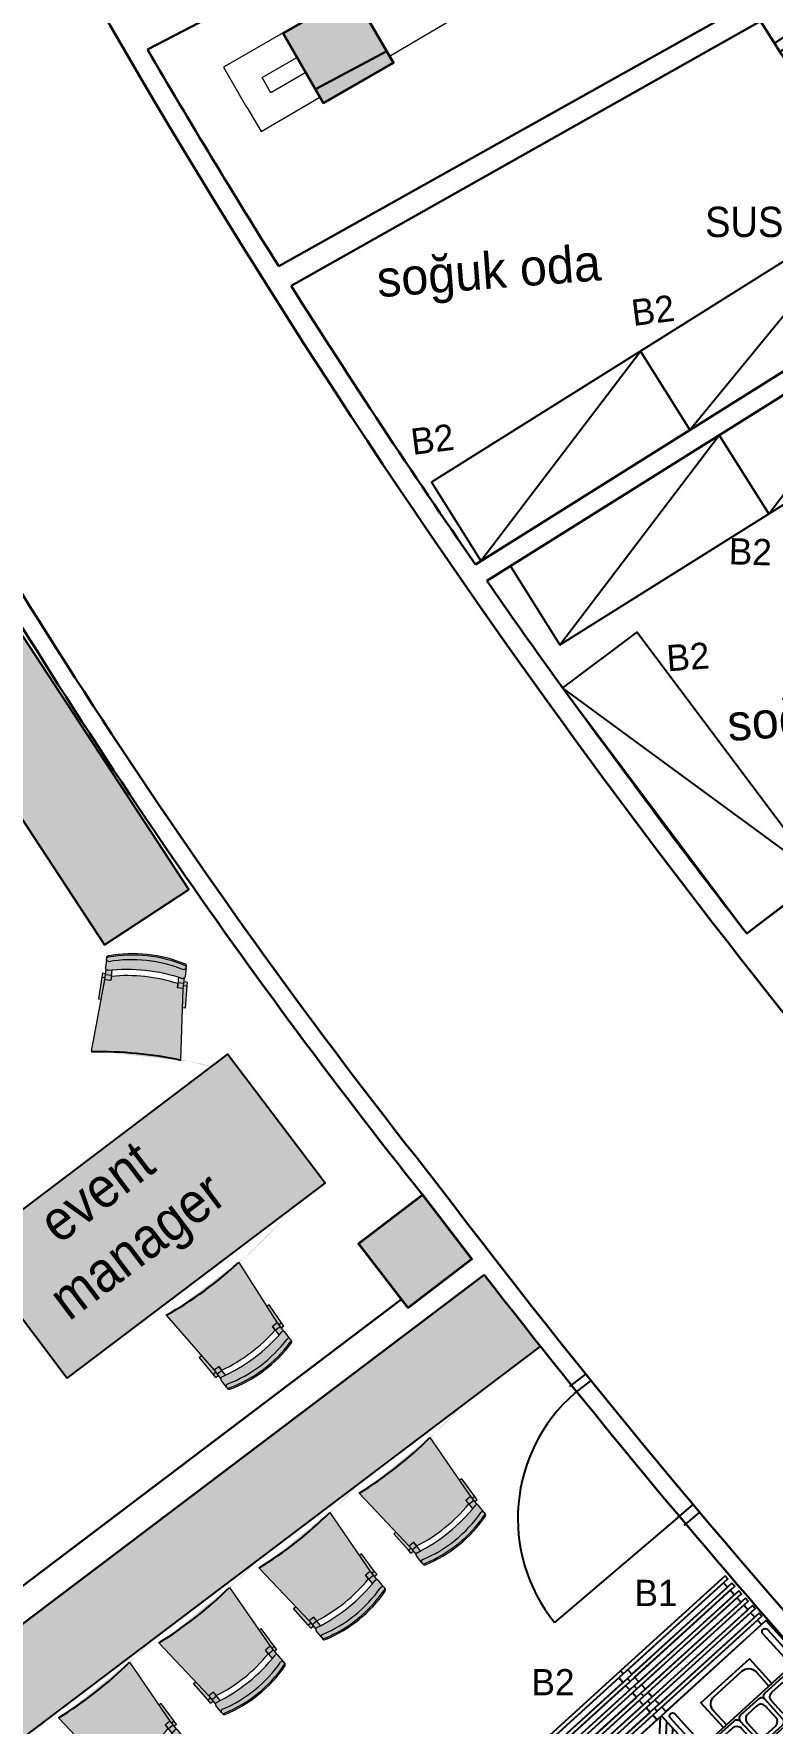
# Model space of a CAD drawing. Header units: millimetres. Extents: x -2729 to 15248, y -12439 to 5292.
# Drawn here: x 2346 to 2712, y -9886 to -9050 of the extents above; entities that cross this region are included whole.
import ezdxf

# ---------------------------------------------------------------- set-up
doc = ezdxf.new("R2010")
doc.units = ezdxf.units.MM
for name, color, linetype, lineweight in [('dk-olcu_Ном_пера__80', 7, 'Continuous', 13), ('DUVAR', 7, 'Continuous', 30), ('kolon_Ном_пера__60', 7, 'Continuous', 35)]:
    doc.layers.add(name, color=color, linetype=linetype, lineweight=lineweight)
for name, color, linetype in [('kapı ABD', 55, 'Continuous'), ('MOBILYA', 31, 'Continuous'), ('S2000-002 Çizgi', 7, 'Continuous'), ('tefris', 39, 'Continuous')]:
    doc.layers.add(name, color=color, linetype=linetype)
doc.styles.add('TAKSİM', font='GOTHIC.TTF', dxfattribs={"height": 20})
doc.styles.add('Мой Ариал', font='arial.ttf', dxfattribs={"width": 0.9})

# ---------------------------------------------------------------- blocks, each defined once
blk = doc.blocks.new('werthweh')
at = {"layer": 'tefris'}
h = blk.add_hatch(color=33, dxfattribs=at)
h.set_gradient(color1=(172, 159, 128), one_color=1, tint=1, name='CYLINDER')
edge = h.paths.add_edge_path()
edge.add_arc((3074.963479945199, 2907.706757010726), 1.000000000322502, 135.9198651219342, 209.0851883190068, ccw=False)
edge.add_line((3074.245112409204, 2908.40242078287), (3074.607665794523, 2908.775921569359))
edge.add_arc((3075.08507538859, 2908.313616648635), 0.6645643386708584, 135.9208749033025, 190.4980348977033)
edge.add_arc((3075.876435349044, 2908.437709668001), 1.465455549507305, 189.6311548908907, 216.7881603447243)
edge.add_arc((3131.601697050406, 2939.381490993477), 65.19265888915255, 209.2166267770967, 226.0513048660129)
edge.add_arc((3131.814921519279, 2939.175012697521), 65.19265889155162, 225.7904450153103, 242.6251231029097)
edge.add_arc((3102.678083287218, 2882.484034116503), 1.465455549671043, 235.0535896590864, 262.2105938187545)
edge.add_arc((3102.579487946735, 2881.689094732389), 0.6645643387304098, 261.3437119697361, 310.8879991276033)
edge.add_line((3103.014500121208, 2881.186690345095), (3102.692940090406, 2880.85462413371))
edge.add_arc((3101.974560293133, 2881.550275244649), 1.000000000639786, 242.75657152385412, 315.9208749672316, ccw=False)
edge.add_arc((3131.814921516385, 2939.1750127), 65.89265889140889, 225.7904451112644, 242.6251231022774, ccw=False)
edge.add_arc((3131.59940757435, 2939.383708032961), 65.89265888954323, 209.2166269307797, 226.0513049567278, ccw=False)
edge = h.paths.add_edge_path()
edge.add_ellipse((3209.650204902602, 2928.864554595355), major_axis=(-118.5714304107026, 67.18162519085979), ratio=0.4041072946590581, start_angle=46.37594376438021, end_angle=65.98905813693194)
edge.add_line((3136.602816991131, 2912.432165607031), (3110.312035887108, 2889.153905768165))
edge.add_line((3110.31203588689, 2889.153905768332), (3108.156896497069, 2891.240859101002))
edge.add_line((3108.156896498142, 2891.240859101214), (3106.556898943162, 2889.588585568839))
edge.add_arc((3149.815568538937, 2957.979411833838), 80.92352941115409, 214.155983761245, 237.6857661215534, ccw=False)
edge.add_line((3082.850365657447, 2912.54507222461), (3084.450363212749, 2914.197345757318))
edge.add_line((3084.450363212818, 2914.197345757544), (3082.295223822996, 2916.284299090214))
edge.add_line((3082.295223823836, 2916.284299090424), (3105.363241263338, 2944.022287008769))
edge.add_arc((3366.282977860762, 3152.490426610633), 333.9731638541579, 218.6239527454665, 219.3951087613593)
edge = h.paths.add_edge_path()
edge.add_arc((3105.662768793749, 2885.358986867364), 0.9999999998522109, -44.08063425837139, 58.30244060203199, ccw=False)
edge.add_line((3106.381130266091, 2884.663316834405), (3103.328303523682, 2881.510746501771))
edge.add_arc((3102.609923727191, 2882.206397612209), 0.9999999997303294, 315.9208749567206, 422.2309168647017)
edge.add_arc((3133.925108341763, 2941.354144676994), 65.92605708649384, 225.7905111407088, 242.0995007133053, ccw=False)
edge.add_arc((3133.709594398466, 2941.562840010133), 65.92605708363632, 209.7422491713375, 226.0512388350273, ccw=False)
edge.add_arc((3075.598843379081, 2908.362879378996), 1.000000000070661, 29.61083271740932, 135.9190590619381)
edge.add_line((3074.880485630215, 2909.058553257179), (3077.933308648033, 2912.211119745079))
edge.add_arc((3078.651688444467, 2911.515468634189), 1.000000000003936, 33.53932524433611, 135.9208749358668, ccw=False)
edge.add_arc((3150.658198421584, 2959.06519790407), 85.28971260177101, 213.4377279427269, 226.0216417953086)
edge.add_arc((3150.873712361185, 2958.856502569679), 85.28971260111754, 225.8201081957324, 238.404021754937)
edge = h.paths.add_edge_path()
edge.add_arc((3131.601697050415, 2939.381490993484), 65.19265888916432, 209.2166267770984, 226.0513048660115, ccw=False)
edge.add_arc((3075.876435348687, 2908.437709667294), 1.46545554879815, 188.1927807105479, 216.7881603309657, ccw=False)
edge.add_arc((3075.085075388967, 2908.313616648809), 0.6645643388196559, 135.9208749366627, 187.3259007134366, ccw=False)
edge.add_line((3074.607665794523, 2908.775921569359), (3074.880463582784, 2909.058530489602))
edge.add_line((3074.880463582784, 2909.058530489602), (3074.880485624161, 2909.058553251125))
edge.add_arc((3075.598843377799, 2908.362879378564), 0.9999999995867733, 29.869738392917327, 135.9190594835396, ccw=False)
edge.add_arc((3133.709594394, 2941.562840014743), 65.92605708385638, 209.7383219667484, 226.0512388406021)
edge.add_arc((3133.925108339655, 2941.35414467888), 65.92605708637612, 225.7905111431648, 242.1034279162774)
edge.add_arc((3102.609923727279, 2882.206397612728), 1.000000000027572, -44.07912506819417, 61.97201178499017, ccw=False)
edge.add_line((3103.328303523682, 2881.510746501771), (3103.014500119811, 2881.186690344628))
edge.add_arc((3102.579487945973, 2881.689094732401), 0.6645643386766952, 264.51585215946847, 310.8879990593118, ccw=False)
edge.add_arc((3102.678083287645, 2882.484034116829), 1.465455550183933, 235.0535896527054, 263.6489706465581, ccw=False)
edge.add_arc((3131.814921519271, 2939.175012697509), 65.19265889153615, 225.7904450153082, 242.6251231029117, ccw=False)
h.paths.add_polyline_path([(3117.495961682261, 2895.514663580959), (3118.486941973532, 2894.555036732847), (3110.568087234714, 2887.09620402885), (3109.407627563312, 2888.219948131278), (3110.31203588689, 2889.153905768332)], flags=17)
h.paths.add_polyline_path([(3087.430830770724, 2924.628569369356), (3088.421811061766, 2923.668942521012), (3082.295223823836, 2916.284299090424), (3081.390815499792, 2915.350341452903), (3080.230355828156, 2916.474085554864)], flags=17)
h.paths.add_polyline_path([(3079.999513277638, 2913.913581859706), (3078.839053606237, 2915.037325961202), (3080.230355828156, 2916.474085554864), (3081.390815499792, 2915.350341452903)], flags=17)
h.paths.add_polyline_path([(3109.407627563312, 2888.219948131278), (3110.568087234714, 2887.09620402885), (3109.176785012329, 2885.659444435884), (3108.016325340461, 2886.783188537382)], flags=17)
edge = h.paths.add_edge_path()
edge.add_line((3106.489606700458, 2889.375344498934), (3108.572908110538, 2887.357956277358))
edge.add_line((3108.572908110538, 2887.357956277358), (3106.662428913026, 2885.385056880456))
edge.add_arc((3105.662768793596, 2885.358986867037), 0.9999999999895637, 1.493870990475127, 58.5032485309781)
edge.add_arc((3150.873712375544, 2958.85650254446), 85.2897125873838, 237.04131516381898, 238.401667317626, ccw=False)
edge.add_line((3104.473196922889, 2887.293053501206), (3106.489606700459, 2889.375344498934))
h = blk.add_hatch(color=33, dxfattribs=at)
h.set_gradient(color1=(172, 159, 128), one_color=1, tint=1, name='CYLINDER')
h.paths.add_polyline_path([(3084.378525233914, 2914.266910869083), (3082.639397456166, 2912.470961377177), (3080.556096047251, 2914.48834960015), (3082.295223823836, 2916.284299090424)])
h.paths.add_polyline_path([(3080.556096047251, 2914.48834960015), (3082.639397456166, 2912.470961377177), (3080.622987678595, 2910.38867038038, -0.0059357249099136), (3079.487126840599, 2912.065052738332, 0.254011277546088), (3078.645616849041, 2912.515450201617)])
h.paths.add_polyline_path([(3110.31203588689, 2889.153905768332), (3108.572908110538, 2887.357956277358), (3106.489606700458, 2889.375344498934), (3108.228734477278, 2891.171293990607)])
at = {"layer": 'tefris', "color": 250, "lineweight": 9}
for p, q in [((3105.201957106093, 2943.89478611815), (3082.295223826507, 2916.284299090612)), ((3080.230355829217, 2916.474085556069), (3087.430830772392, 2924.628569371013)), ((3087.430830772392, 2924.628569371013), (3088.421811064296, 2923.668942521589)), ((3074.880463584571, 2909.058530490202), (3077.933308649825, 2912.211119746213)), ((3074.880463584571, 2909.058530490202), (3077.933308649825, 2912.211119746213)), ((3082.295223826507, 2916.284299090612), (3078.645616851137, 2912.515450202613)), ((3078.839053608769, 2915.037325962233), (3080.230355829217, 2916.474085556069)), ((3078.839053608769, 2915.037325962233), (3079.999513279859, 2913.913581860421)), ((3080.230355829217, 2916.474085556069), (3081.390815502146, 2915.35034145281)), ((3082.639397458903, 2912.470961378327), (3080.55609604831, 2914.488349600613)), ((3080.669465022848, 2910.436666256242), (3084.378525236094, 2914.266910869295)), ((3084.450363214976, 2914.197345758908), (3082.295223826507, 2916.284299090612)), ((3082.850365660987, 2912.545072225707), (3084.450363214976, 2914.197345758908)), ((3136.838648446657, 2912.640974385538), (3110.312035889456, 2889.153905768988)), ((3074.880463584571, 2909.058530490202), (3074.245100150561, 2908.402408122237)), ((3110.568087237272, 2887.096204028488), (3118.486941976303, 2894.555036732775)), ((3118.486941976303, 2894.555036732775), (3117.49596168452, 2895.514663582326)), ((3104.519674267669, 2887.341049376324), (3108.22873447999, 2891.17129399043)), ((3108.572908112855, 2887.35795627729), (3106.489606702423, 2889.375344499744)), ((3106.556898945484, 2889.588585569274), (3108.156896500693, 2891.240859101056)), ((3110.312035889456, 2889.153905768988), (3106.662428915254, 2885.385056880188)), ((3109.176785013898, 2885.659444436984), (3108.016325344056, 2886.783188538079)), ((3110.312035889456, 2889.153905768988), (3108.156896500693, 2891.240859101056)), ((3109.176785013898, 2885.659444436984), (3110.568087237272, 2887.096204028488)), ((3110.568087237272, 2887.096204028488), (3109.407627565014, 2888.219948131102)), ((3103.328303525745, 2881.510746501984), (3102.692940092204, 2880.854624133162)), ((3103.328303525745, 2881.510746501984), (3106.38114859104, 2884.663335758036)), ((3103.328303525745, 2881.510746501984), (3106.38114859104, 2884.663335758036))]:
    blk.add_line(p, q, dxfattribs=at)
for centre, radius, start, end in [((3107.510810516947, 2941.979271581456), 3, 136.3315956124872, 140.3195802875353), ((3078.651688446715, 2911.515468635287), 1, 33.33849894069846, 135.9208749458433), ((3150.658198423319, 2959.065197904264), 85.28971260092196, 213.4400825717848, 226.0216417446789), ((3149.815568541346, 2957.979411834905), 80.92352941175771, 214.1559837553538, 237.6857661175508), ((3074.963479946792, 2907.706757011299), 1, 135.9208749458433, 209.0851779133031), ((3131.599407578018, 2939.383708033319), 65.89265889045396, 209.2166267595225, 226.0513048900678), ((3075.085075391878, 2908.313616648886), 0.6645643387296895, 140.9537506679857, 187.3258982091408), ((3075.876435350207, 2908.437709669726), 1.465455548318734, 188.1927796162741, 216.7881602468465), ((3131.601697054548, 2939.381490993586), 65.19265889045396, 209.2166267595225, 226.0513048900678), ((3075.598843380883, 2908.362879379349), 1, 29.61083361709276, 135.9208749458433), ((3133.709594400749, 2941.56284001241), 65.92605708526092, 209.7422491520582, 226.0512388026402), ((3150.873712364109, 2958.856502569352), 85.28971260092196, 225.8201081412654, 238.4016673079449), ((3131.814921517761, 2939.175012699334), 65.89265889045396, 225.7904450189759, 242.6251231087378), ((3131.814921517761, 2939.175012699334), 65.19265889045396, 225.7904450189759, 242.6251231087378), ((3133.925108340076, 2941.354144678664), 65.92605708526092, 225.7905110805637, 242.0995007247601), ((3105.662768795224, 2885.358986868734), 1, 315.9208749458434, 58.50325093625437), ((3101.974560295382, 2881.550275244829), 1, 242.7565719802266, 315.9208749458434), ((3102.678083292972, 2882.484034114922), 1.465455548318734, 235.0535896366317, 263.6489702812406), ((3102.579487948534, 2881.689094732097), 0.6645643387296895, 264.5158516753202, 310.8879992007007), ((3102.609923729392, 2882.206397612795), 1, 315.9208749458434, 62.23091626661753)]:
    blk.add_arc(centre, radius, start, end, dxfattribs=at)
at = {"layer": 'tefris'}
blk.add_arc((3253.509485701989, 3061.137188825556), 188.8470544351489, 218.3166343154709, 231.8439089461342, dxfattribs=at)
blk = doc.blocks.new('WE55YHQE')
at = {"layer": 'kapı ABD', "color": 7, "lineweight": -2}
for p, q in [((-10.4047979320585, -2.866600998832837), (-2.416043915741284, 3.187903981798627)), ((-7.988754016317671, -6.054504980631009), (0, 4.547473508864641e-13))]:
    blk.add_line(p, q, dxfattribs=at)
at = {"layer": 'kapı ABD', "color": 7}
for p, q in [((42.40483111715093, -68.18909873666826), (50.0799199557232, -61.75051172545727)), ((45.61830720825037, -72.0197085330251), (53.28984477068252, -65.58410066654005)), ((42.40483111715093, -68.18909873666826), (-18.88492562453666, -119.6047161942561))]:
    blk.add_line(p, q, dxfattribs=at)
blk.add_arc((45.62374423931851, -68.49700875710687), 82.30046322522054, 130.6490527986082, 218.3884147909139, dxfattribs=at)
blk = doc.blocks.new('w5ywy')
at = {"layer": 'kapı ABD', "color": 7}
for p, q in [((2921.402769681186, 3766.116170457838), (2930.064445885513, 3770.905552146419)), ((2923.822231835034, 3761.740533031574), (2932.48679402944, 3766.531510497667)), ((2963.36802488141, 3692.197434835067), (2894.294169055929, 3651.839010170571)), ((2963.36802488141, 3692.197434835067), (2971.906143763908, 3697.186081025117)), ((2965.890426422939, 3687.880318845977), (2974.428545305438, 3692.868965036023))]:
    blk.add_line(p, q, dxfattribs=at)
blk.add_arc((2961.873752972974, 3692.599422731045), 78.92028506348392, 118.8260038857349, 211.0961465505657, dxfattribs=at)
blk = doc.blocks.new('eryheryhea')
h = blk.add_hatch(color=256)
h.dxf.hatch_style = 1
h.set_gradient(color1=(127, 95, 63), color2=(226, 212, 197), one_color=1, tint=0.8299999833106995, name='SPHERICAL')
h.paths.add_polyline_path([(1531.552089196725, 2749.329281108938), (1394.11420324091, 2667.409640582405), (1435.074023504176, 2598.690697604497), (1572.511909459991, 2680.61033813103)])
at = {"layer": 'MOBILYA', "color": 7}
blk.add_lwpolyline([(1531.552089196725, 2749.329281108938), (1394.11420324091, 2667.409640582405), (1435.074023504176, 2598.690697604497), (1572.511909459991, 2680.61033813103)], close=True, dxfattribs=at)
at = {"color": 183, "rotation": 254.7211390687527}
blk.add_blockref('werthweh', (-542.1986783417371, 6495.213935892201), dxfattribs=at)
blk = doc.blocks.new('A$C510426C4')
at = {"layer": 'S2000-002 Çizgi'}
for p, q in [((2.483200887125349, 66.25063764738115), (2.483200887125349, 45)), ((5.511457706239525, 66.25063764738115), (5.511457706239525, 45)), ((64.48852864211403, 66.25063764738115), (64.48852864211403, 45)), ((67.51678546122821, 66.25063764738115), (67.51678546122821, 45))]:
    blk.add_line(p, q, dxfattribs=at)
for points in [[(-6.8258232204e-06, 100), (69.99999317417678, 100), (69.99999317417678, 98), (-6.8258232204e-06, 98)], [(-6.8258232204e-06, 95), (69.99999317417678, 95), (69.99999317417678, 93), (-6.8258232204e-06, 93)], [(2.999993174176779, 98), (66.99999317417677, 98), (66.99999317417677, 95), (2.999993174176779, 95)], [(2.999993174176779, 93), (66.99999317417677, 93), (66.99999317417677, 90), (2.999993174176779, 90)], [(2.999993174176779, 93), (66.99999317417677, 93), (66.99999317417677, 90), (2.999993174176779, 90)], [(-6.8258232204e-06, 90), (69.99999317417678, 90), (69.99999317417678, 88), (-6.8258232204e-06, 88)], [(-6.8258232204e-06, 85), (69.99999317417678, 85), (69.99999317417678, 83), (-6.8258232204e-06, 83)], [(2.999993174176779, 88), (66.99999317417677, 88), (66.99999317417677, 85), (2.999993174176779, 85)], [(2.999993174176779, 88), (66.99999317417677, 88), (66.99999317417677, 85), (2.999993174176779, 85)], [(2.999993174176779, 88), (66.99999317417677, 88), (66.99999317417677, 85), (2.999993174176779, 85)], [(-6.8258232204e-06, 80), (69.99999317417678, 80), (69.99999317417678, 78), (-6.8258232204e-06, 78)], [(2.999993174176779, 83), (66.99999317417677, 83), (66.99999317417677, 80), (2.999993174176779, 80)], [(2.999993174176779, 78), (66.99999317417677, 78), (66.99999317417677, 75), (2.999993174176779, 75)], [(-6.8258232204e-06, 75), (69.99999317417678, 75), (69.99999317417678, 73), (-6.8258232204e-06, 73)], [(-6.8258232204e-06, 0), (69.99999317417678, 0), (69.99999317417678, 70), (-6.8258232204e-06, 70)], [(2.999993174176779, 73), (66.99999317417677, 73), (66.99999317417677, 70), (2.999993174176779, 70)], [(-6.8258232204e-06, 45), (-6.8258232204e-06, 25), (69.99999317417678, 25), (69.99999317417678, 45)]]:
    blk.add_lwpolyline(points, close=True, dxfattribs=at)
for points in [[(51.24999317417678, 45), (51.24999317417678, 61.5), (18.74999317417678, 61.5), (18.74999317417678, 45)], [(18.74999317417678, 25), (18.74999317417678, 8.5), (51.24999317417678, 8.5), (51.24999317417678, 25)]]:
    blk.add_lwpolyline(points, dxfattribs=at)
for points in [[(49.24999317417678, 45), (49.24999317417678, 54.5, 0.4142135623730951), (44.24999317417678, 59.5), (25.74999317417678, 59.5, 0.4142135623730951), (20.74999317417678, 54.5), (20.74999317417678, 45)], [(20.74999317417678, 25), (20.74999317417678, 15.5, 0.4142135623730982), (25.74999317417678, 10.5), (44.24999317417678, 10.5, 0.4142135623730951), (49.24999317417678, 15.5), (49.24999317417678, 25)]]:
    blk.add_lwpolyline(points, format="xyb", dxfattribs=at)
for points in [[(12.49999317417678, 26.19999999999982), (24.69999317417933, 26.20000000000004, 0.4142135623730951), (26.69999317417933, 28.20000000000005), (26.69999317417751, 41.80000000000018, 0.4142135623730951), (24.69999317417751, 43.80000000000018), (12.49999317417678, 43.80000000000018, 0.4142135623730951), (10.49999317417678, 41.80000000000018), (10.49999317417678, 28.19999999999959, 0.414213562373061)], [(40.89999317418187, 26.19999999999982), (28.69999317417933, 26.20000000000004, -0.4142135623730951), (26.69999317417933, 28.20000000000005), (26.69999317418115, 41.80000000000018, -0.4142135623730951), (28.69999317418115, 43.80000000000018), (40.89999317418187, 43.80000000000018, -0.4142135623730951), (42.89999317418187, 41.80000000000018), (42.89999317418187, 28.19999999999959, -0.414213562373061)], [(44.89999317418187, 26.19999999999982), (57.09999317418442, 26.20000000000004, 0.4142135623730951), (59.09999317418442, 28.20000000000005), (59.09999317418261, 41.80000000000018, 0.4142135623730951), (57.09999317418261, 43.80000000000018), (44.89999317418187, 43.80000000000018, 0.4142135623730951), (42.89999317418187, 41.80000000000018), (42.89999317418187, 28.19999999999959, 0.414213562373061)], [(15.4999931741786, 28.19999999999982), (21.69999317417933, 28.19999999999982, 0.4142135623730951), (24.69999317417933, 31.19999999999982), (24.69999317417933, 38.79999999999837, 0.4142135623731019), (21.69999317417933, 41.79999999999836), (15.4999931741786, 41.79999999999836, 0.4142135623730951), (12.4999931741786, 38.79999999999837), (12.4999931741786, 31.19999999999982, 0.4142135623730951)], [(37.89999317418005, 28.19999999999982), (31.69999317417933, 28.19999999999982, -0.4142135623730951), (28.69999317417933, 31.19999999999982), (28.69999317417933, 38.79999999999837, -0.4142135623731019), (31.69999317417933, 41.79999999999836), (37.89999317418005, 41.79999999999836, -0.4142135623730951), (40.89999317418005, 38.79999999999837), (40.89999317418005, 31.19999999999982, -0.4142135623730951)], [(47.89999317418368, 28.19999999999982), (54.09999317418442, 28.19999999999982, 0.4142135623730951), (57.09999317418442, 31.19999999999982), (57.09999317418442, 38.79999999999837, 0.4142135623731019), (54.09999317418442, 41.79999999999836), (47.89999317418368, 41.79999999999836, 0.4142135623730951), (44.89999317418368, 38.79999999999837), (44.89999317418368, 31.19999999999982, 0.4142135623730951)]]:
    blk.add_lwpolyline(points, format="xyb", close=True, dxfattribs=at)
for centre in [(3.997329296682437, 66.25063764738115), (66.00265705167111, 66.25063764738115), (66.00265705167111, 66.25063764738115)]:
    blk.add_arc(centre, 1.514128409557088, 0, 180, dxfattribs=at)
blk = doc.blocks.new('A$C4383204F')
at = {"layer": 'S2000-002 Çizgi'}
for points in [[(50.99999766901965, 32.4999976342533), (1.999997669019649, 32.49999763425512, 0.4142135623731128), (-2.330980351e-06, 30.49999763425513), (-2.330980351e-06, 1.999997634253304, 0.4142135623730951), (1.999997669019649, -2.3657466954e-06), (50.99999766901965, -2.3657448764e-06, 0.4142135623730774), (52.99999766901965, 1.999997634255123), (52.99999766901965, 30.49999763425331, 0.4142135623730951)], [(48.99999766901965, 30.4999976342524), (3.999997669021468, 30.49999763425331, 0.4142135623731679), (1.999997669019649, 28.4999976342533), (1.999997669021468, 3.999997634253304, 0.4142135623731362), (3.999997669021468, 1.999997634253304), (48.99999766901965, 1.999997634254214, 0.4142135623730466), (50.99999766901965, 3.999997634254214), (50.99999766901965, 28.4999976342524, 0.4142135623730541)]]:
    blk.add_lwpolyline(points, format="xyb", close=True, dxfattribs=at)
blk.add_lwpolyline([(29.67919339761647, 16.18015940963141), (22.18133488563399, 16.18015940963141), (22.18133488563399, 15.43078995374253), (29.67919339761647, 15.43078995374253)], close=True, dxfattribs=at)
blk.add_circle((25.93026414162523, 15.78015940963178), 3.823091046240757, dxfattribs=at)
blk = doc.blocks.new('A$C50303E51')
at = {"layer": 'S2000-002 Çizgi'}
h = blk.add_hatch(dxfattribs=at)
h.set_pattern_fill('ANSI34', color=254, style=0)
h.set_pattern_definition([(45, (-7223.185749166048, -591.3718743199569), (-13.47038418160373, 13.47038418160373), []), (45, (-7218.695619166048, -591.3718743199569), (-13.47038418160373, 13.47038418160373), []), (45, (-7214.205489166047, -591.3718743199569), (-13.47038418160373, 13.47038418160373), []), (45, (-7209.715349166048, -591.3718743199569), (-13.47038418160373, 13.47038418160373), [])])
h.paths.add_polyline_path([(149.9999935041123, 59.99999260703953), (149.9999935041123, 29.99999260703953), (-6.4958876465e-06, 29.99999260703953), (-6.4958876465e-06, 59.99999260703953)])
for points in [[(-6.4958876465e-06, 99.9999926070395), (149.9999935041123, 99.9999926070395), (149.9999935041123, 29.99999260703953), (-6.4958876465e-06, 29.99999260703953)], [(-6.4958876465e-06, 59.99999260703953), (149.9999935041123, 59.99999260703953), (149.9999935041123, 29.99999260703953), (-6.4958876465e-06, 29.99999260703953)], [(-6.4958876465e-06, 24.99999260703953), (149.9999935041123, 24.99999260703953), (149.9999935041123, 26.99999260703953), (-6.4958876465e-06, 26.99999260703953)], [(2.999993504112353, 26.99999260703953), (146.9999935041123, 26.99999260703953), (146.9999935041123, 29.99999260703953), (2.999993504112353, 29.99999260703953)], [(-6.4958876465e-06, 19.99999260703953), (149.9999935041123, 19.99999260703953), (149.9999935041123, 21.99999260703953), (-6.4958876465e-06, 21.99999260703953)], [(-6.4958876465e-06, 14.99999260703953), (149.9999935041123, 14.99999260703953), (149.9999935041123, 16.99999260703953), (-6.4958876465e-06, 16.99999260703953)], [(2.999993504112353, 21.99999260703953), (146.9999935041123, 21.99999260703953), (146.9999935041123, 24.99999260703953), (2.999993504112353, 24.99999260703953)], [(2.999993504112353, 16.99999260703953), (146.9999935041123, 16.99999260703953), (146.9999935041123, 19.99999260703953), (2.999993504112353, 19.99999260703953)], [(-6.4958876465e-06, 9.999992607039529), (149.9999935041123, 9.999992607039529), (149.9999935041123, 11.99999260703953), (-6.4958876465e-06, 11.99999260703953)], [(2.999993504112353, 11.99999260703953), (146.9999935041123, 11.99999260703953), (146.9999935041123, 14.99999260703953), (2.999993504112353, 14.99999260703953)], [(2.999993504112353, 11.99999260703953), (146.9999935041123, 11.99999260703953), (146.9999935041123, 14.99999260703953), (2.999993504112353, 14.99999260703953)], [(2.999993504112353, 11.99999260703953), (146.9999935041123, 11.99999260703953), (146.9999935041123, 14.99999260703953), (2.999993504112353, 14.99999260703953)], [(2.999993504112353, 6.99999260703953), (146.9999935041123, 6.99999260703953), (146.9999935041123, 9.999992607039529), (2.999993504112353, 9.999992607039529)], [(2.999993504112353, 6.99999260703953), (146.9999935041123, 6.99999260703953), (146.9999935041123, 9.999992607039529), (2.999993504112353, 9.999992607039529)], [(-6.4958876465e-06, 4.99999260703953), (149.9999935041123, 4.99999260703953), (149.9999935041123, 6.99999260703953), (-6.4958876465e-06, 6.99999260703953)], [(-6.4958876465e-06, -7.3929604696e-06), (149.9999935041123, -7.3929604696e-06), (149.9999935041123, 1.99999260703953), (-6.4958876465e-06, 1.99999260703953)], [(2.999993504112353, 1.99999260703953), (146.9999935041123, 1.99999260703953), (146.9999935041123, 4.99999260703953), (2.999993504112353, 4.99999260703953)]]:
    blk.add_lwpolyline(points, close=True, dxfattribs=at)
at = {"layer": 'S2000-002 Çizgi', "rotation": 90}
for p in [(42.49999113836929, 38.49999493801988), (107.4999911383656, 38.49999493801988)]:
    blk.add_blockref('A$C4383204F', p, dxfattribs=at)
at = {"layer": 'S2000-002 Çizgi', "extrusion": (0, 0, -1), "zscale": -1, "rotation": 90}
for p in [(-42.49999586985905, 38.49999493801988), (-107.4999958698554, 38.49999493801988)]:
    blk.add_blockref('A$C4383204F', p, dxfattribs=at)

msp = doc.modelspace()

# ---------------------------------------------------------------- hatches: boundary and pattern name
h = msp.add_hatch(color=7)
h.paths.add_polyline_path([(3595.76504277506, -9377.179387580996), (3624.049313961139, -9348.895116394964), (3595.76504277506, -9320.61084520885), (3567.480771589007, -9348.895116394964)])
h.paths.add_polyline_path([(3100.799787086489, -9872.157095437105), (3129.084018280203, -9843.872864243318), (3100.799787086489, -9815.588633049605), (3072.515555892747, -9843.872864243318)])
h.paths.add_polyline_path([(2769.37149093572, -9498.203309583634), (2801.105579615814, -9473.852886906961), (2776.755156929077, -9442.11879823412), (2745.021068263533, -9466.4692209118)])
h.paths.add_polyline_path([(2531.365822335265, -9680.831482385443), (2563.09991101536, -9656.481059708676), (2538.749488328609, -9624.74697103585), (2507.015399663079, -9649.097393713526)])
h.paths.add_polyline_path([(2489.589373533901, -9084.188676718048), (2524.230340621751, -9064.188705040026), (2504.230368954649, -9029.547737944906), (2469.589401852219, -9049.547709622026)])
h.paths.add_polyline_path([(2229.782116453218, -9234.18846653513), (2264.423083555648, -9214.18849485711), (2244.423111873966, -9179.547527761983), (2209.782144786131, -9199.547499439102)])
h.paths.add_polyline_path([(1989.077113091709, -8752.001970833348), (2026.032242064244, -8736.69465521554), (2010.724926448219, -8699.739526248448), (1973.769797475684, -8715.046841865338)])
h.paths.add_polyline_path([(2266.240584474751, -8637.197101991549), (2303.195713447229, -8621.889786373751), (2287.888397831233, -8584.934657406659), (2250.933268858698, -8600.241973024558)])
h = msp.add_hatch(color=256)
h.dxf.hatch_style = 1
h.set_gradient(color1=(127, 95, 63), color2=(226, 212, 197), one_color=1, tint=0.8299999833106995, name='SPHERICAL')
h.paths.add_polyline_path([(2381.174181227716, -9501.062107831647), (2422.986852248901, -9473.644950027196), (2340.735378835544, -9348.206936963645), (2298.922707814359, -9375.624094768096)])
h = msp.add_hatch(color=256)
h.dxf.hatch_style = 1
h.set_gradient(color1=(127, 95, 63), color2=(226, 212, 197), one_color=1, tint=0.8299999833106995, name='SPHERICAL')
h.paths.add_polyline_path([(2597.01504165905, -9699.789415671881), (2569.220696477073, -9664.38950053349), (1994.929543835776, -10098.75471834605), (2022.699664428974, -10133.94862184769)])

# ---------------------------------------------------------------- linework, layer by layer
for p, q in [((2670.947473850479, -9246.019191269108), (2762.555111123259, -9134.246919245594)), ((2710.055972641541, -9287.592228109186), (2788.957047199838, -9183.791358972427)), ((2567.600763772757, -9310.853268081471), (2646.501838331064, -9207.05239894472)), ((2606.709262563823, -9352.426304921564), (2685.610337122118, -9248.625435784803)), ((2735.96942144171, -9467.786506436794), (2608.028529534715, -9373.7060718181)), ((2597.015041659049, -9699.789415671881), (2022.699664428973, -10133.94862184769))]:
    msp.add_line(p, q)
for points in [[(2670.947473850479, -9246.019191269108), (2787.000746642673, -9173.21371156998), (2762.555111123259, -9134.246919245594), (2646.501838331064, -9207.052398944721)], [(2710.055972641541, -9287.592228109186), (2813.402682719254, -9222.758151296812), (2788.957047199838, -9183.791358972427), (2685.610337122118, -9248.625435784803)], [(2567.600763772757, -9310.853268081471), (2670.947473850479, -9246.019191269108), (2646.501838331064, -9207.05239894472), (2543.155128253343, -9271.886475757083)], [(2606.709262563823, -9352.426304921564), (2710.055972641541, -9287.592228109186), (2685.610337122118, -9248.625435784803), (2582.263627044407, -9313.45951259718)], [(2735.96942144171, -9467.786506436794), (2644.845869983927, -9346.129207561138), (2608.028529534715, -9373.7060718181), (2699.152080992499, -9495.363370693754)]]:
    msp.add_lwpolyline(points, close=True)
at = {"layer": 'dk-olcu_Ном_пера__80', "linetype": 'Continuous'}
for p, q in [((2533.582376731877, -9012.38700906732), (2452.202229965678, -9059.432181722985)), ((2470.517152000288, -9051.154619998677), (2470.498798917961, -9051.16522975779)), ((2522.333709264534, -9060.903643156415), (2551.209643238191, -9043.932380170496)), ((2452.179999661992, -9059.393677662658), (2440.055661123795, -9066.393667779394)), ((2452.202229965678, -9059.432181722985), (2452.179999661992, -9059.393677662658)), ((2440.055661123795, -9066.393667779394), (2451.53448052701, -9086.275566222132)), ((2459.202221171112, -9071.556522130164), (2476.517144443405, -9061.546911821779)), ((2463.604567506579, -9079.181609682388), (2459.202221171112, -9071.556522130164)), ((2480.847546211847, -9069.047387662298), (2463.604567506579, -9079.181609682388)), ((2481.744121748746, -9070.840290508944), (2481.847574820127, -9070.779487997468)), ((2458.717347109235, -9098.292910387194), (2487.847746542594, -9081.172090322521)), ((2486.81108141501, -9079.461522393953), (2486.847717948835, -9079.439989989185)), ((2451.53448052701, -9086.275566222132), (2451.623603620126, -9086.223185875257)), ((2451.623603620126, -9086.223185873427), (2458.717347109235, -9098.292910387194))]:
    msp.add_line(p, q, dxfattribs=at)
at = {"layer": 'DUVAR', "linetype": 'Continuous'}
for p, q in [((2888.205981490152, -8804.931831273552), (2402.463254221519, -9057.662191303274)), ((2939.887437145022, -8900.30645595661), (2467.50574096643, -9165.005320434044)), ((2706.017177713302, -9043.668111030054), (2473.610031998113, -9174.698070430224)), ((2485.602893788256, -9077.283891256558), (2520.977915557538, -9058.55533957811)), ((2564.812157665948, -9312.602687123377), (2789.950004385301, -9171.36350847319)), ((2570.517387558297, -9320.828461183217), (2795.617640018529, -9179.612867116244)), ((2908.237328953348, -9334.926617107642), (2699.152080992801, -9495.363370693527)), ((2014.763910954071, -10083.53641424205), (2569.220696477073, -9664.389500533493)), ((2005.505001968023, -10071.73200297427), (2528.141633582948, -9676.639839162444))]:
    msp.add_line(p, q, dxfattribs=at)
for centre, radius, start, end in [((5828.130255317311, -7055.322907690314), 3977.941154943744, 188.7697496240727, 214.9419176444774), ((6067.355037639657, -6925.728260120346), 3972.941154943743, 212.2145516808477, 214.4184343572354), ((5828.130255317311, -7055.322907690314), 3967.941154943743, 210.3067461616304, 212.1191632647624), ((4936.813992636327, -7719.437815764484), 3053.828173181216, 208.4660922101542, 218.4675515200734), ((5828.130255317311, -7055.322907690314), 3967.941154943743, 212.2845664846983, 214.6721162385519), ((4925.147712927082, -7739.045105744066), 3042.321590367515, 209.8911406725553, 214.2296005376478), ((5258.686377080434, -7453.651057945454), 3273.011452987932, 214.783487624507, 216.8075692665713), ((5828.131809896364, -7055.327627600852), 3977.939725977791, 214.9418490924174, 225.4776957085259), ((5636.949804413217, -7212.462261164314), 3720.523207779239, 216.2913508722089, 217.8500313999431), ((4930.234995163004, -7722.627330045817), 3055.78165446772, 214.4304580781684, 218.4975472386583), ((5702.642588061748, -7230.789734530306), 3958.527401590264, 217.1096487497067, 240.469370647721), ((5689.223537483818, -7243.321659306199), 3949.175511384009, 217.8108397430736, 225.165751141009)]:
    msp.add_arc(centre, radius, start, end, dxfattribs=at)
at = {"layer": 'kolon_Ном_пера__60', "linetype": 'Continuous', "flags": 128}
for points in [[(2489.589373533901, -9084.188676718048), (2524.230340621751, -9064.188705040026), (2504.230368954649, -9029.547737944906), (2469.589401852219, -9049.547709622026)], [(2531.365822335265, -9680.831482385443), (2563.09991101536, -9656.481059708676), (2538.749488328609, -9624.74697103585), (2507.015399663079, -9649.097393713526)]]:
    msp.add_lwpolyline(points, close=True, dxfattribs=at)
at = {"layer": 'MOBILYA', "color": 7}
msp.add_lwpolyline([(2381.174181227716, -9501.062107831647), (2422.986852248901, -9473.644950027196), (2340.735378835544, -9348.206936963645), (2298.922707814359, -9375.624094768096)], close=True, dxfattribs=at)

# ---------------------------------------------------------------- block references
at = {"color": 183, "xscale": -1, "rotation": 129.6739649866049}
msp.add_blockref('werthweh', (2658.243832879255, -5284.185553032186), dxfattribs=at)
at = {"color": 6, "rotation": 186.2908155936011}
msp.add_blockref('eryheryhea', (3583.857046953171, -6814.923116764598), dxfattribs=at)
at = {"color": 183}
for p, rotation in [((-1915.657454362963, -9006.25894890148), 308.662295274658), ((5051.786098704315, -13212.86244019532), 83.01317435983673), ((5002.178998986418, -13249.94340557465), 83.01317435983673), ((4952.571899268741, -13287.024370954), 83.01317435983673), ((4902.964799551062, -13324.10533633336), 83.01317435983673), ((4853.357699833385, -13361.18630171272), 83.01317435983673)]:
    msp.add_blockref('werthweh', p, dxfattribs=dict(at, rotation=rotation))
at = {"layer": 'kapı ABD', "color": 7, "xscale": -1, "rotation": 62.47676377479543}
msp.add_blockref('w5ywy', (7411.395031518085, -8198.468444699658), dxfattribs=at)
at = {"layer": 'kapı ABD', "color": 7, "rotation": 0.4238653112039363}
msp.add_blockref('WE55YHQE', (2622.029507176333, -9716.84622289761), dxfattribs=at)
at = {"layer": 'S2000-002 Çizgi', "xscale": -1, "rotation": 42.30813752252012}
msp.add_blockref('A$C510426C4', (2755.81217604461, -9887.387667976673), dxfattribs=at)
at = {"layer": 'S2000-002 Çizgi', "rotation": 222.3081375225202}
msp.add_blockref('A$C50303E51', (2636.732940736054, -9860.552351814067), dxfattribs=at)

# ---------------------------------------------------------------- texts
at = {"style": 'TAKSİM'}
for s, height, rotation, p in [('soğuk oda', 18, 4.361214152447458, (2516.72522483908, -9180.337981498373)), ('B2', 13, 7.260333127447598, (2643.009505540985, -9194.602155200295)), ('B2', 13, 7.260333127447598, (2533.812483430421, -9258.455841514156)), ('B2', 13, 358.3918942424226, (2690.168675927784, -9312.553096299309)), ('B2', 13, 4.203883946740666, (2659.943455081868, -9365.61262941324)), ('soğuk oda', 18, 4.203883946740666, (2690.213317409372, -9400.121864688557))]:
    msp.add_text(s, height=height, rotation=rotation, dxfattribs=at).set_placement(p)
for s, p in [('B1', (2643.634287217357, -9828.438615834131)), ('B2', (2592.64328656217, -9872.636025751259))]:
    msp.add_text(s, height=13, dxfattribs=at).set_placement(p)
at = {"lineweight": 40, "ltscale": 0.005, "insert": (2736.704332093752, -9150.735457917179), "char_height": 15, "attachment_point": 8, "style": 'Мой Ариал'}
msp.add_mtext('SUSHI DEPO', dxfattribs=at)
at = {"lineweight": 40, "ltscale": 0.005, "insert": (2406.865501964176, -9662.503198996501), "char_height": 20, "attachment_point": 8, "rotation": 37.08780653266894, "style": 'Мой Ариал'}
msp.add_mtext('event\\Pmanager', dxfattribs=at)

doc.saveas('drawing.dxf')
